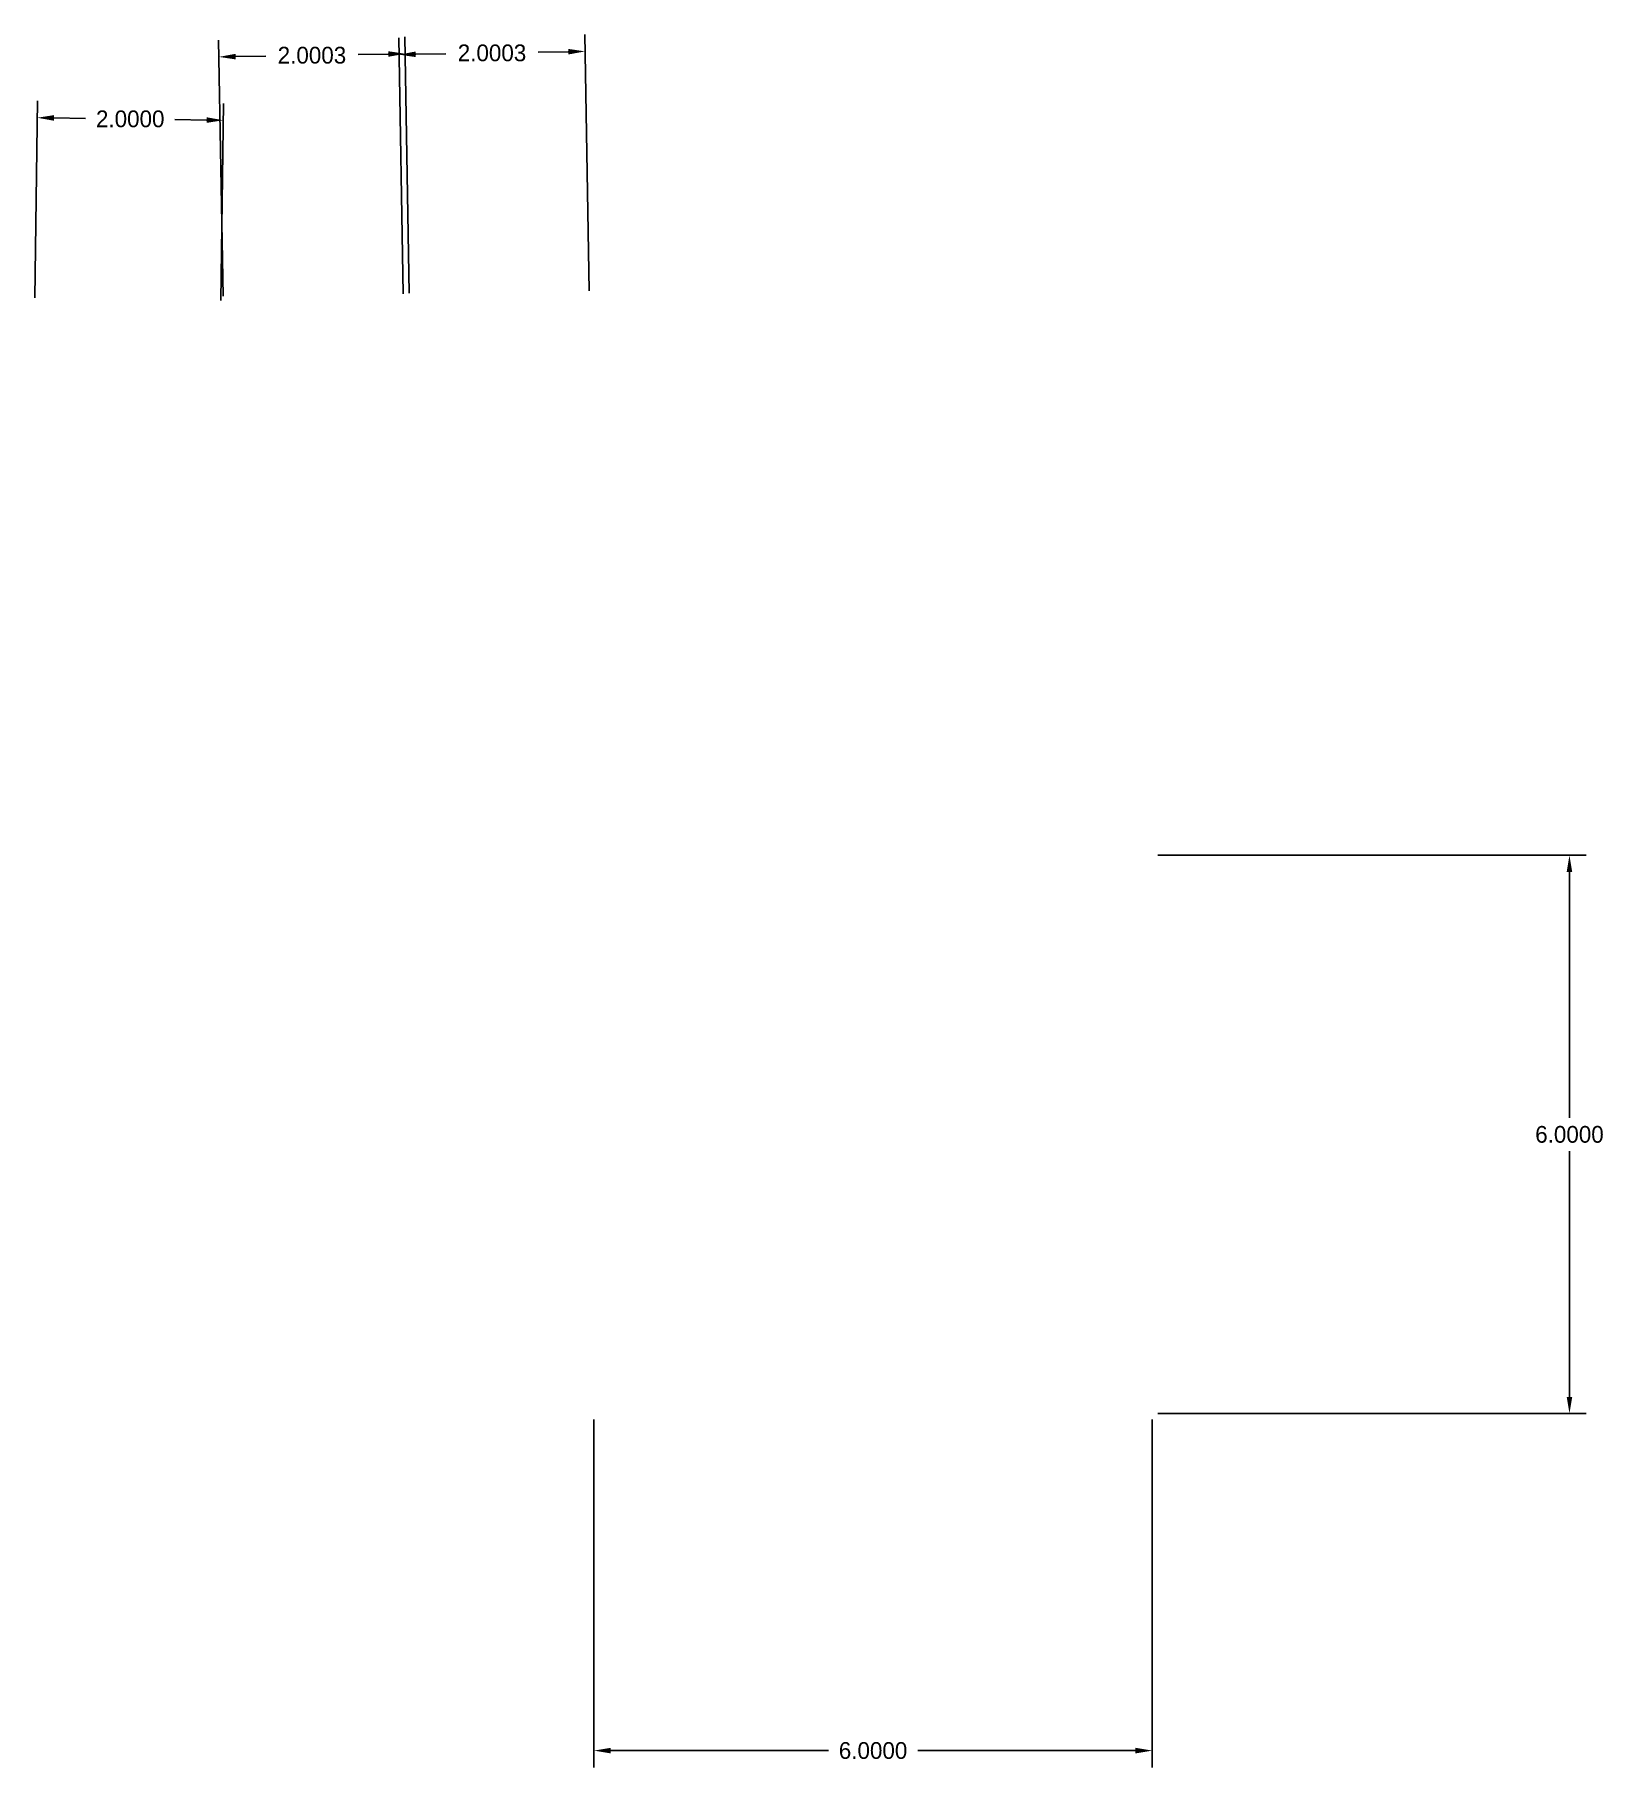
# Model space of a CAD drawing. Header units: inches. Extents: x 11.9 to 28.8, y 4.6 to 23.2.
import ezdxf

# ---------------------------------------------------------------- set-up
doc = ezdxf.new("R2010")
doc.units = ezdxf.units.IN
doc.header["$MEASUREMENT"] = 0
doc.layers.get('0').update_dxf_attribs({"true_color": 0xe7f0ff})
doc.dimstyles.get("Standard").update_dxf_attribs({"dimtxt": 0.18, "dimasz": 0.18, "dimexe": 0.18, "dimexo": 0.0625, "dimgap": 0.09, "dimtad": 0, "dimtih": 1, "dimtoh": 1, "dimdec": 4, "dimzin": 0, "dimdsep": 46, "dimtxsty": 'Standard', "dimcen": 0.09, "dimadec": 0, "dimazin": 0, "dimtfac": 1, "dimtdec": 4, "dimtofl": 0, "dimtmove": 0, "dimatfit": 3, "dimfxl": 1, "dimtolj": 1, "dimtzin": 0, "dimarcsym": 0})

# ---------------------------------------------------------------- blocks, each defined once
blk = doc.blocks.new('*D2')
at = {"color": 0, "lineweight": -2}
for p, q in [((11.915, 20.404), (11.944, 22.521)), ((13.915, 20.377), (13.944, 22.494)), ((12.121, 22.339), (12.461, 22.334)), ((13.761, 22.316), (13.421, 22.321))]:
    blk.add_line(p, q, dxfattribs=at)
at = {"color": 0}
for points in [[(12.122, 22.369), (12.121, 22.309), (11.942, 22.341)], [(13.762, 22.346), (13.761, 22.286), (13.941, 22.314)]]:
    blk.add_solid(points, dxfattribs=at)
at = {"layer": 'Defpoints', "color": 0}
for p in [(11.942, 22.341), (11.914, 20.342, 6), (13.914, 20.314, 6)]:
    blk.add_point(p, dxfattribs=at)
at = {"color": 0, "insert": (12.941, 22.328), "char_height": 0.18, "attachment_point": 5}
blk.add_mtext('\\A1;2.0000', dxfattribs=at)
blk = doc.blocks.new('*D3')
at = {"color": 0, "lineweight": -2}
for p, q in [((15.874, 20.447), (15.826, 23.199)), ((17.874, 20.482), (17.826, 23.234)), ((16.009, 23.023), (16.334, 23.028)), ((17.649, 23.051), (17.324, 23.045))]:
    blk.add_line(p, q, dxfattribs=at)
at = {"color": 0}
for points in [[(16.009, 23.053), (16.01, 22.993), (15.829, 23.019)], [(17.649, 23.081), (17.65, 23.021), (17.829, 23.054)]]:
    blk.add_solid(points, dxfattribs=at)
at = {"layer": 'Defpoints', "color": 0}
for p in [(15.829, 23.019), (15.875, 20.385, 6), (17.875, 20.419, 6)]:
    blk.add_point(p, dxfattribs=at)
at = {"color": 0, "insert": (16.829, 23.037), "char_height": 0.18, "attachment_point": 5}
blk.add_mtext('\\A1;2.0003', dxfattribs=at)
blk = doc.blocks.new('*D5')
at = {"color": 0, "lineweight": -2}
for p, q in [((13.939, 20.422), (13.891, 23.175)), ((15.939, 20.457), (15.891, 23.209)), ((14.074, 22.998), (14.399, 23.003)), ((15.714, 23.026), (15.389, 23.02))]:
    blk.add_line(p, q, dxfattribs=at)
at = {"color": 0}
for points in [[(14.074, 23.028), (14.075, 22.968), (13.894, 22.995)], [(15.714, 23.056), (15.715, 22.996), (15.894, 23.029)]]:
    blk.add_solid(points, dxfattribs=at)
at = {"layer": 'Defpoints', "color": 0}
for p in [(13.894, 22.995), (13.94, 20.36, 6), (15.94, 20.394, 6)]:
    blk.add_point(p, dxfattribs=at)
at = {"color": 0, "insert": (14.894, 23.012), "char_height": 0.18, "attachment_point": 5}
blk.add_mtext('\\A1;2.0003', dxfattribs=at)
blk = doc.blocks.new('*D6')
at = {"color": 0, "lineweight": -2}
for p, q in [((17.924, 8.351), (17.924, 4.612)), ((23.924, 8.351), (23.924, 4.612)), ((18.104, 4.792), (20.444, 4.792)), ((23.744, 4.792), (21.404, 4.792))]:
    blk.add_line(p, q, dxfattribs=at)
at = {"color": 0}
for points in [[(18.104, 4.822), (18.104, 4.762), (17.924, 4.792)], [(23.744, 4.822), (23.744, 4.762), (23.924, 4.792)]]:
    blk.add_solid(points, dxfattribs=at)
at = {"layer": 'Defpoints', "color": 0}
for p in [(17.924, 8.414), (23.924, 8.414), (23.924, 4.792)]:
    blk.add_point(p, dxfattribs=at)
at = {"color": 0, "insert": (20.924, 4.792), "char_height": 0.18, "attachment_point": 5}
blk.add_mtext('\\A1;6.0000', dxfattribs=at)
blk = doc.blocks.new('*D7')
at = {"color": 0, "lineweight": -2}
for p, q in [((23.986, 14.414), (28.588, 14.414)), ((28.408, 14.234), (28.408, 11.594)), ((28.408, 8.594), (28.408, 11.234)), ((23.986, 8.414), (28.588, 8.414))]:
    blk.add_line(p, q, dxfattribs=at)
at = {"color": 0}
for points in [[(28.378, 14.234), (28.438, 14.234), (28.408, 14.414)], [(28.378, 8.594), (28.438, 8.594), (28.408, 8.414)]]:
    blk.add_solid(points, dxfattribs=at)
at = {"layer": 'Defpoints', "color": 0}
for p in [(23.924, 14.414), (28.408, 14.414), (23.924, 8.414)]:
    blk.add_point(p, dxfattribs=at)
at = {"color": 0, "insert": (28.408, 11.414), "char_height": 0.18, "attachment_point": 5}
blk.add_mtext('\\A1;6.0000', dxfattribs=at)

msp = doc.modelspace()

# ---------------------------------------------------------------- dimensions: what is measured, and where the dimension line sits
for p1, p2, distance, picture, middle in [((15.93968, 20.39438, 6), (13.93968, 20.35976, 6), -2.63524, '*D5', (14.89406, 23.01191)), ((17.87508, 20.41917, 6), (15.87508, 20.38455, 6), -2.63524, '*D3', (16.82946, 23.0367)), ((13.91379, 20.31404, 6), (11.91398, 20.34156, 6), -2, '*D2', (12.94141, 22.32761)), ((23.92351, 8.414), (23.92351, 14.414), -4.48447, '*D7', (28.40798, 11.414)), ((17.92351, 8.414), (23.92351, 8.414), -3.62178, '*D6', (20.92351, 4.79222))]:
    dim = msp.add_aligned_dim(p1=p1, p2=p2, distance=distance, dimstyle='Standard')
    dim.commit()
    dim.dimension.update_dxf_attribs({"geometry": picture, "text_midpoint": middle})

doc.saveas('drawing.dxf')
